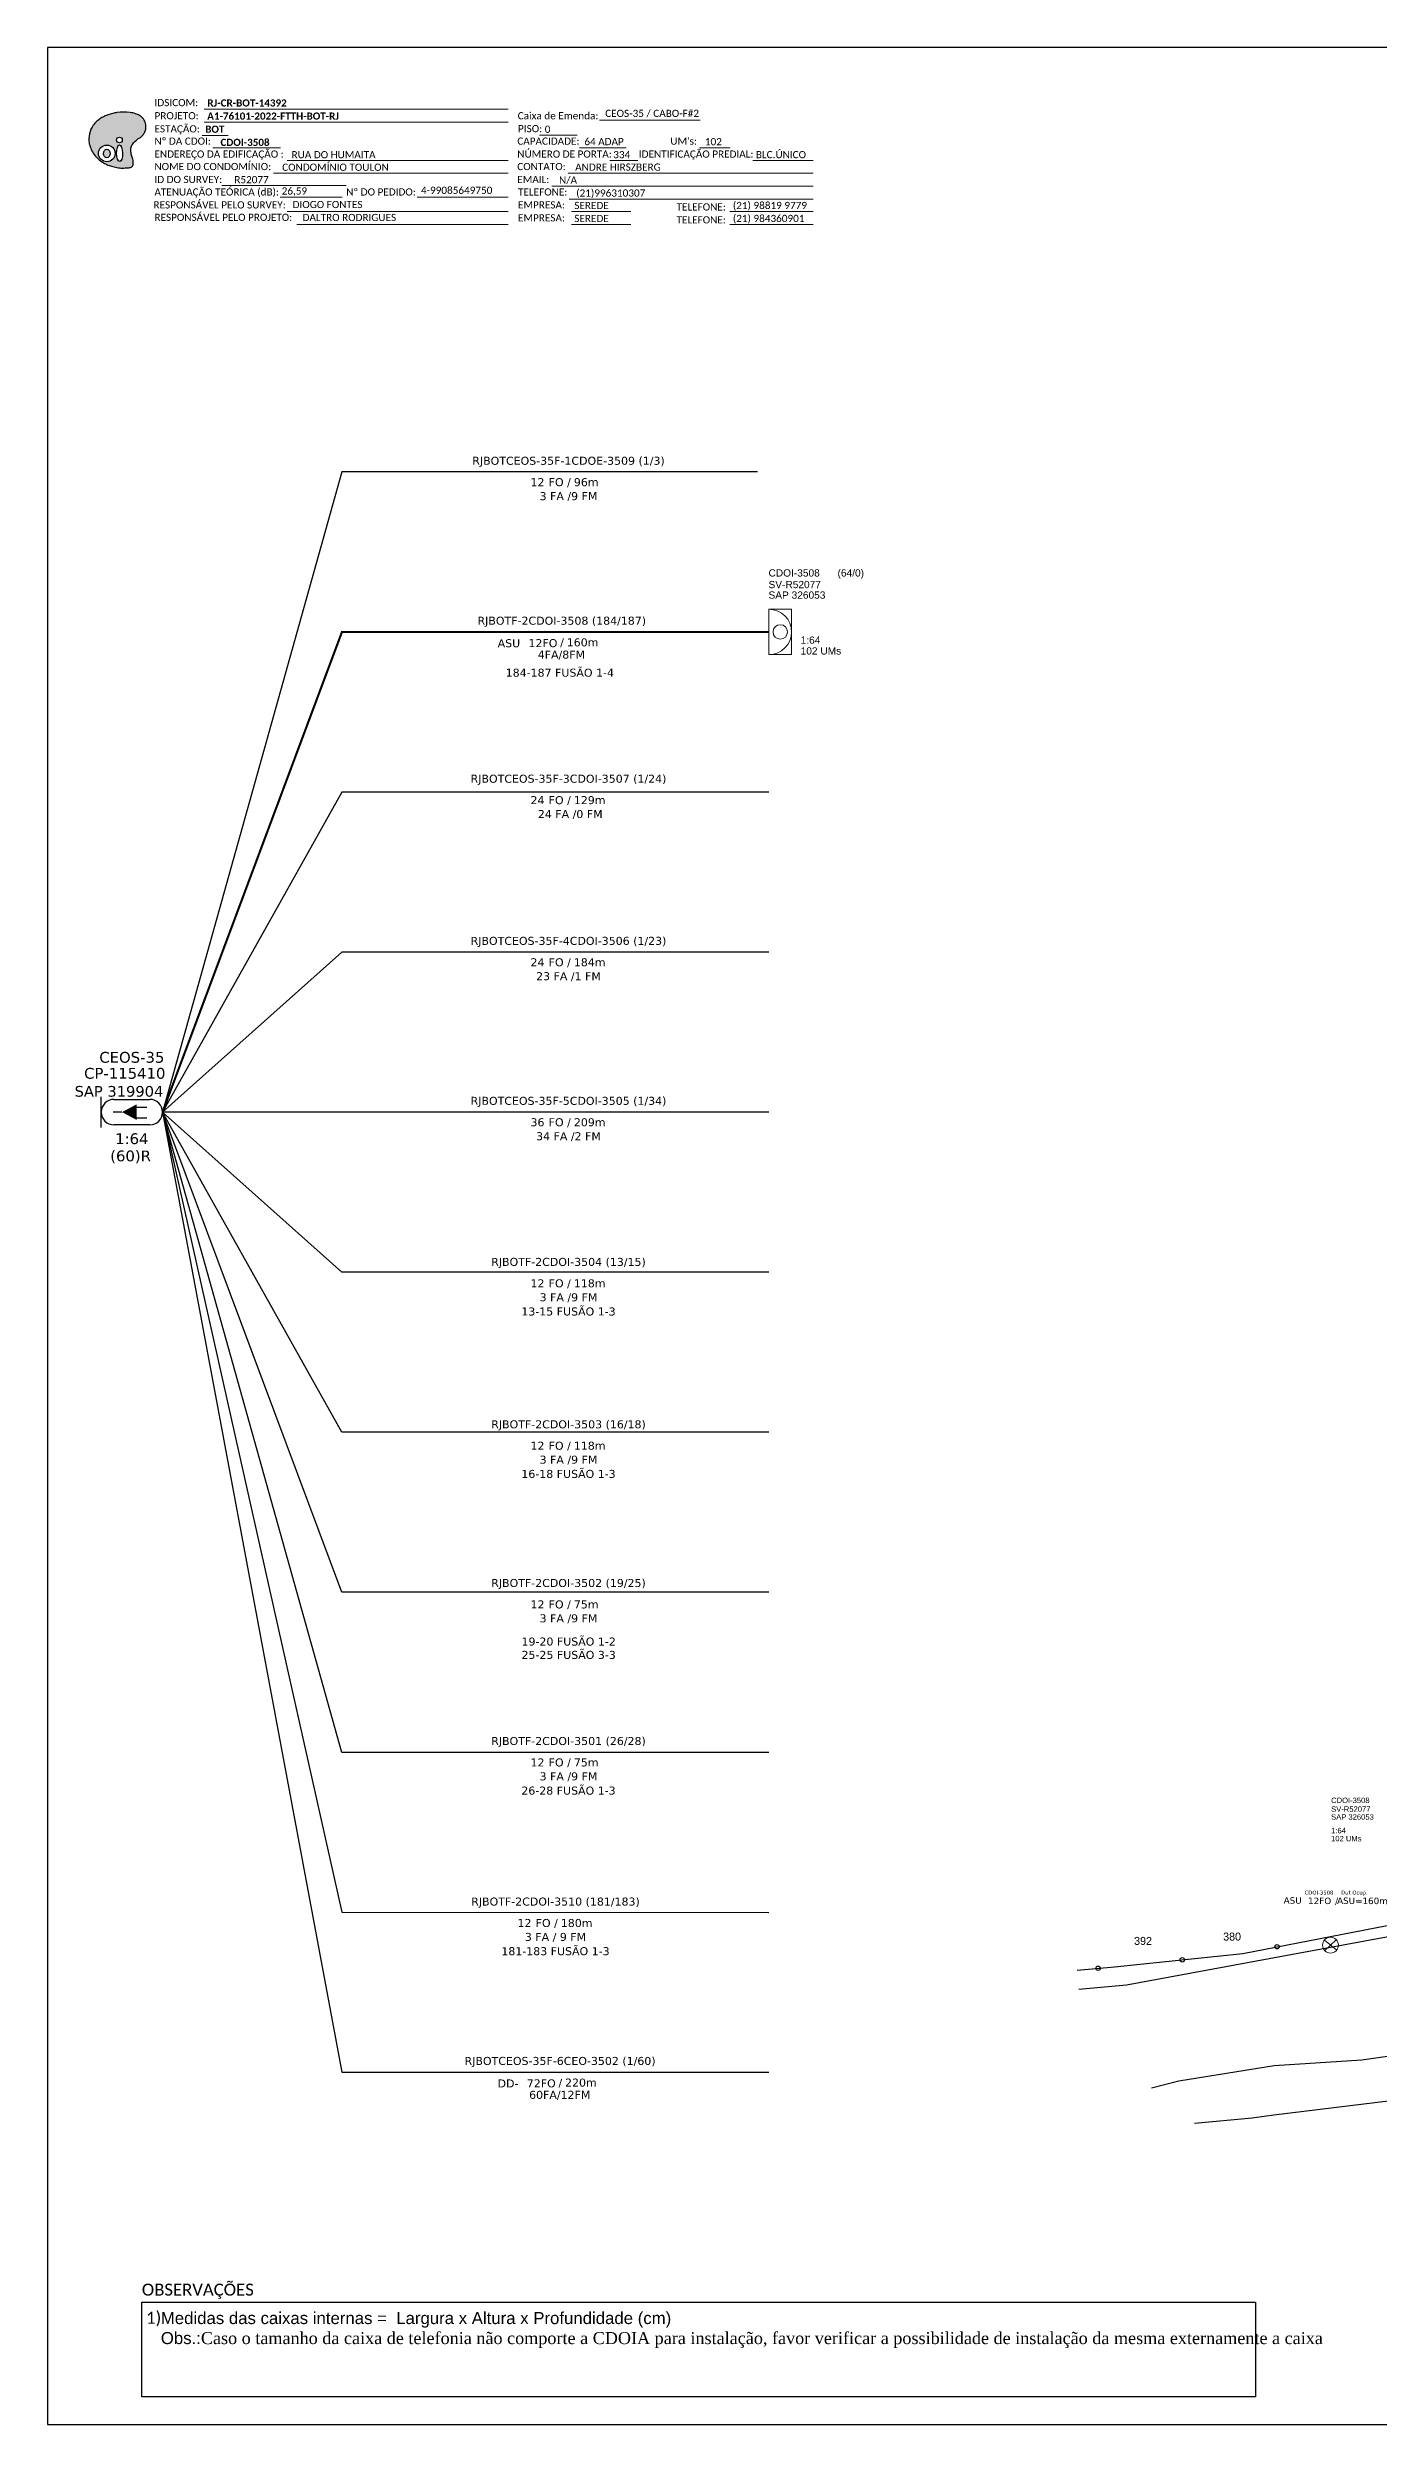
# Model space of a CAD drawing. Header units: metres. Extents: x -1286 to 457, y -500 to 94.
# Drawn here: x -1286 to -954, y -500 to 94 of the extents above; entities that cross this region are included whole.
import ezdxf
from ezdxf.enums import TextEntityAlignment as Align

# ---------------------------------------------------------------- set-up
doc = ezdxf.new("R2010")
doc.units = ezdxf.units.M
doc.linetypes.add('PHANTOM2', pattern=[1.25, 0.625, -0.125, 0.125, -0.125, 0.125, -0.125])
for name, color, linetype in [('10.0-Cartográfico', 4, 'Continuous'), ('20.4-CEOS', 1, 'Continuous'), ('20.5-CABO EM DUTO', 1, 'Continuous'), ('20.8-Legenda', 1, 'Continuous'), ('EXISTENTE', 7, 'Continuous'), ('INTERV', 5, 'Continuous'), ('MUB_DIVISA', 7, 'Continuous'), ('MUB_NUMERACAO', 7, 'Continuous')]:
    doc.layers.add(name, color=color, linetype=linetype)
doc.layers.add('10.4-Postes Sem Uso', color=7, linetype='Continuous', plot=False)
doc.layers.add('EXTRA', color=50, linetype='Continuous', plot=False)
for name, color, linetype, lineweight in [("20.0-LEGENDA DOS CDO'S", 1, 'Continuous', 0), ('20.1-CDO_INTERIOR', 1, 'Continuous', 0), ('40.1-ETIQUETAS', 1, 'Continuous', 20), ('Postes', 1, 'Continuous', 0)]:
    doc.layers.add(name, color=color, linetype=linetype, lineweight=lineweight)
doc.styles.add('ARIAL', font='arial.ttf')
doc.styles.add('siredit', font='verdana.ttf')
doc.styles.add('WMF-Calibri0', font='calibri.ttf')
doc.styles.add('WMF-Calibri1', font='calibrib.ttf')
doc.linetypes.add('FENCELINE1', pattern='A,0.25,-0.1,[133,ltypeshp.shx,S=0.1,R=0,X=-0.1,Y=0],-0.1,1', length=1.45)

# ---------------------------------------------------------------- blocks, each defined once
blk = doc.blocks.new('OI')
h = blk.add_hatch(color=40)
edge = h.paths.add_edge_path()
edge.add_spline(control_points=[(4.35, -0.67), (3.92, -0.99), (3.26, -1.5), (2.81, -2.59), (2.9, -3.5), (3.06, -4.27), (3.31, -4.85), (3.37, -5.39), (3.4, -5.88), (3.2, -6.4), (2.54, -6.61), (1.65, -6.63), (0.55, -6.67), (-0.56, -6.42), (-1.61, -6.14), (-2.77, -5.61), (-3.92, -4.77), (-4.89, -3.7), (-5.34, -2.65), (-5.6, -1.94), (-5.85, -0.96), (-5.71, 0.47), (-5.1, 2.02), (-4.14, 3.02), (-3.3, 3.61), (-2.37, 4.16), (-1.36, 4.44), (-0.56, 4.7), (0.79, 4.85), (2.24, 4.97), (3.79, 4.57), (4.67, 4.21), (5.44, 3.65), (5.76, 2.99), (6.03, 2.21), (6.01, 1.46), (5.72, 0.64), (5.31, 0.08), (4.88, -0.38), (4.51, -0.55), (4.35, -0.67)], knot_values=[0, 0, 0, 0, 1.60434, 2.417191, 3.427595, 4.282808, 4.776746, 5.304182, 5.888771, 6.258406, 6.858137, 7.79129, 8.986195, 10.124242, 11.187857, 12.242908, 13.953784, 15.414161, 16.515391, 17.349188, 17.675853, 19.552021, 21.515531, 22.568638, 23.63245, 24.621084, 25.782718, 26.745347, 27.142653, 29.870543, 31.004649, 31.921532, 32.709589, 33.801391, 34.042471, 35.192333, 35.971461, 36.628871, 37.254359, 37.836911, 37.836911, 37.836911, 37.836911], degree=3, periodic=0)
h.paths.add_polyline_path([(1.13, -0.87, -1), (-0.04, -0.87, -1)], flags=16)
edge = h.paths.add_edge_path(flags=16)
edge.add_ellipse((0.56, -3.59), major_axis=(-0.02, 1.71), ratio=0.361305, start_angle=0, end_angle=360)
h.paths.add_polyline_path([(-0.36, -3.62, -1), (-3.8, -3.62, -1)], flags=16)
edge = h.paths.add_edge_path(flags=0)
edge.add_ellipse((-2.08, -3.62), major_axis=(0, 0.885), ratio=0.758294, start_angle=0, end_angle=360)
at = {"color": 40}
for centre, radius in [((-2.08, -3.62), 1.72), ((0.54, -0.87), 0.587)]:
    blk.add_circle(centre, radius, dxfattribs=at)
blk.add_ellipse((-2.08, -3.62), major_axis=(0, 0.885), ratio=0.758294, start_param=-3.141592653589792, end_param=3.141592653589792, dxfattribs=at)
blk.add_ellipse((0.56, -3.59), major_axis=(-0.02, 1.71), ratio=0.361305, dxfattribs=at)
at = {"color": 40, "start_tangent": (-0.800898, -0.598801), "end_tangent": (-0.800898, -0.598801)}
blk.add_spline([(4.35, -0.67), (3.2, -1.78), (2.9, -2.54), (2.92, -3.55), (3.12, -4.38), (3.28, -4.85), (3.37, -5.37), (3.35, -5.95), (3.2, -6.29), (2.66, -6.55), (1.73, -6.63), (0.54, -6.62), (-0.58, -6.41), (-1.6, -6.11), (-2.56, -5.67), (-3.95, -4.67), (-4.89, -3.56), (-5.37, -2.56), (-5.64, -1.78), (-5.72, -1.46), (-5.63, 0.42), (-4.84, 2.22), (-4.13, 2.99), (-3.27, 3.62), (-2.4, 4.09), (-1.3, 4.47), (-0.37, 4.72), (0.02, 4.77), (2.75, 4.8), (3.85, 4.53), (4.69, 4.16), (5.31, 3.68), (5.85, 2.73), (5.93, 2.5), (5.94, 1.35), (5.67, 0.62), (5.29, 0.08), (4.84, -0.36), (4.35, -0.67)], degree=3, dxfattribs=at)
blk = doc.blocks.new('CEOS_UN_SC')
at = {"layer": '20.4-CEOS', "color": 0}
for p, q in [((-9.11, 2.39), (-2.39, 2.39)), ((-2.39, -2.39), (-9.11, -2.39))]:
    blk.add_line(p, q, dxfattribs=at)
for points in [[(-11.5, -2.89), (-11.5, 2.89)], [(-7.6, 0), (-9.22, 0)], [(-4.96, 0.95), (-2.92, 0.95)], [(-4.96, -1.04), (-2.92, -1.04)]]:
    blk.add_lwpolyline(points, dxfattribs=at)
blk.add_lwpolyline([(-7.6, 0, 0, 2.95, 0), (-4.83, 0, 2.95, 2.95, 0)], format="xyseb", dxfattribs=at)
for centre, start, end in [((-9.11, 0), 90, 270), ((-2.39, 0), 270, 90)]:
    blk.add_arc(centre, 2.39, start, end, dxfattribs=at)
at = {"layer": '20.4-CEOS', "color": 7, "style": 'siredit'}
for tag, height, p in [('NOME?', 2.03, (-5.75, 10.27)), ('TIPO?', 2, (-8.17, 3.89)), ('LOCAL?', 2.03, (-5.75, 7.27))]:
    blk.add_attdef(tag, text='', height=height, dxfattribs=at).set_placement(p, align=Align.MIDDLE_CENTER)
for tag, p in [('RACIO_SPLITAGEM', (-5.75, -3.97)), ('FIBRAS_RESERVA', (-5.75, -7.51))]:
    blk.add_attdef(tag, text='', height=2.03, dxfattribs=at).set_placement(p, align=Align.TOP_CENTER)
blk = doc.blocks.new('CDO_INTERIOR_TROCA')
at = {"layer": '20.1-CDO_INTERIOR', "color": 0, "lineweight": 18}
blk.add_lwpolyline([(4.25, -4.25), (4.25, 4.25), (0, 4.25), (0, -4.25)], close=True, dxfattribs=at)
blk.add_circle((2.13, 0), 1.36, dxfattribs=at)
blk.add_arc((0, 0), 4.25, 270, 90, dxfattribs=at)
at = {"layer": "20.0-LEGENDA DOS CDO'S", "color": 0, "style": 'ARIAL'}
for tag, p in [('CDO_N', (-0.08, 10.38)), ('SURVEY', (-0.08, 8.2)), ('SPLITER_1', (24.48, 10.38)), ('SPLITER_2', (24.5, 8.68)), ('SAP_ANTIGO', (-0.08, 6.23)), ('/_SAP_NOVO', (12.37, 6.23)), ('SPLITER_3', (24.5, 7.04)), ('SPLITER_4', (24.5, 5.4)), ('SPLITER_5', (24.5, 3.75)), ('1:XX', (5.94, -2.22)), ('UMS', (5.94, -4.24))]:
    blk.add_attdef(tag, p, '', height=1.36, dxfattribs=at)
blk.add_attdef('FIBRAS_UTILIZADAS', text='', height=1.36, dxfattribs=at).set_placement((15.34, 10.38), align=Align.CENTER)
blk = doc.blocks.new('ETIQUETA_RS5F')
at = {"layer": '40.1-ETIQUETAS', "color": 0, "style": 'siredit'}
blk.add_text('/', height=1.5, dxfattribs=at).set_placement((1.58, -1.95), align=Align.MIDDLE_RIGHT)
for tag, p in [('ETIQUETA_R_PRIMARIA', (1.21, 4.1)), ('ETIQUETA_R_SECUNDARIA', (1.21, 2.1)), ('F_ATIVAS/F_MORTAS', (1.14, -4.24))]:
    blk.add_attdef(tag, text='', height=1.5, dxfattribs=at).set_placement(p, align=Align.MIDDLE_CENTER)
for tag, p in [('TIPO_CABO', (-6.58, -2.12)), ('CAP_CABO', (0.4, -2.09))]:
    blk.add_attdef(tag, text='', height=1.5, dxfattribs=at).set_placement(p, align=Align.MIDDLE_RIGHT)
blk.add_attdef('METROS', text='', height=1.5, dxfattribs=at).set_placement((2.14, -1.95), align=Align.MIDDLE_LEFT)
for tag, p in [('FUSÃO_1', (0.85, -8.39)), ('FUSÃO_2', (0.85, -10.6)), ('FUSÃO_3', (0.85, -12.93)), ('FUSÃO_4', (0.85, -15.14)), ('FUSÃO_5', (0.85, -17.16))]:
    blk.add_attdef(tag, text='', height=1.5, dxfattribs=at).set_placement(p, align=Align.CENTER)
blk = doc.blocks.new('DV')
at = {"linetype": 'Continuous'}
blk.add_circle((0, 0), 0.00000275, dxfattribs=at)
blk = doc.blocks.new('PTPT')
at = {"layer": 'Postes', "color": 1, "linetype": 'PHANTOM2'}
for points in [[(-0.0000079, 0.0000104), (0.0000075, -0.000002)], [(0.000007, 0.0000109), (-0.0000074, -0.0000025)]]:
    blk.add_lwpolyline(points, dxfattribs=at)
at = {"layer": 'Postes', "color": 1}
blk.add_circle((-0.0000002, 0.0000042), 0.00000987, dxfattribs=at)

msp = doc.modelspace()

# ---------------------------------------------------------------- linework, layer by layer
at = {"color": 0}
for p, q in [((-1262.5, -469.23), (-984.25, -469.23)), ((-1262.5, -492.93), (-1262.5, -469.23)), ((-984.25, -469.23), (-984.25, -492.93)), ((-984.25, -492.93), (-1262.5, -492.93))]:
    msp.add_line(p, q, dxfattribs=at)
msp.add_lwpolyline([(-1286.07, -499.81), (-445.07, -499.81), (-445.07, 94.19), (-1286.07, 94.19)], close=True)
at = {"color": 7, "lineweight": 0}
for points in [[(-1246.94, 78.79), (-1170.96, 78.79)], [(-1247.47, 72.24), (-1240.92, 72.24)], [(-1246.97, 75.52), (-1171.01, 75.52)], [(-1163.19, 72.28), (-1153.71, 72.28)], [(-1148.15, 76.01), (-1123.01, 76.01)], [(-1244.81, 69.17), (-1227.84, 69.17)], [(-1226.24, 65.93), (-1170.98, 65.93)], [(-1153.14, 69.17), (-1141.52, 69.17)], [(-1145.56, 65.93), (-1138.61, 65.93)], [(-1123.2, 69.17), (-1115.53, 69.17)], [(-1109.86, 65.93), (-1094.82, 65.93)], [(-1242.49, 59.75), (-1211.44, 59.75)], [(-1229.65, 62.82), (-1170.98, 62.82)], [(-1160.06, 59.58), (-1094.8, 59.58)], [(-1156.02, 62.82), (-1094.8, 62.82)], [(-1227.96, 56.79), (-1212.45, 56.79)], [(-1193.73, 56.79), (-1170.96, 56.79)], [(-1155.78, 56.34), (-1094.8, 56.34)], [(-1226.24, 53.23), (-1170.98, 53.23)], [(-1223.75, 49.99), (-1170.98, 49.99)], [(-1155.17, 53.23), (-1140.37, 53.23)], [(-1155.17, 49.99), (-1140.37, 49.99)], [(-1115.57, 53.23), (-1094.8, 53.23)], [(-1115.57, 49.99), (-1094.8, 49.99)]]:
    msp.add_lwpolyline(points, dxfattribs=at)
at = {"layer": '10.0-Cartográfico', "color": 4}
for points in [[(-747.58, -310.63), (-800.53, -336.75), (-850.75, -355.75), (-899.71, -368.41), (-1016.52, -390.05), (-1028.4, -391.1)], [(-1028.82, -386.24), (-1019.48, -385.48), (-987.41, -382.08), (-912.73, -367.62)], [(-1010.3, -415.71), (-1003.45, -413.92), (-979.59, -410.11), (-957.68, -408.67), (-923.48, -403.77)], [(-939.51, -417.61), (-979.72, -422.47), (-985.13, -423.27), (-999.48, -424.63)]]:
    msp.add_lwpolyline(points, dxfattribs=at)
at = {"layer": '20.5-CABO EM DUTO', "color": 0, "linetype": 'ByBlock'}
for p, q in [((-1257.34, -171.84), (-1212.51, -411.74)), ((-1212.51, -411.74), (-1105.84, -411.79))]:
    msp.add_line(p, q, dxfattribs=at)
at = {"layer": '20.5-CABO EM DUTO', "linetype": 'FENCELINE1', "ltscale": 5, "const_width": 0.533}
msp.add_lwpolyline([(-1105.84, -51.85), (-1212.51, -51.85), (-1257.34, -171.85)], dxfattribs=at)
at = {"layer": 'EXISTENTE', "linetype": 'Continuous'}
for points in [[(-1108.67, -11.85), (-1212.51, -11.85), (-1257.34, -171.85)], [(-1105.84, -91.85), (-1212.51, -91.85), (-1257.34, -171.84)], [(-1105.84, -131.85), (-1212.51, -131.85), (-1257.34, -171.84)], [(-1105.84, -171.85), (-1257.34, -171.84)], [(-1105.84, -211.85), (-1212.51, -211.85), (-1257.34, -171.84)], [(-1105.84, -251.85), (-1212.51, -251.85), (-1257.34, -171.84)], [(-1105.84, -291.85), (-1212.51, -291.85), (-1257.34, -171.84)], [(-1105.84, -331.85), (-1212.51, -331.85), (-1257.34, -171.84)], [(-1257.34, -171.84), (-1212.51, -371.79), (-1105.84, -371.85)]]:
    msp.add_lwpolyline(points, dxfattribs=at)

# ---------------------------------------------------------------- block references
at = {"color": 7, "xscale": 1.213923925163967, "yscale": 1.213923925163967, "zscale": 1.213923925163967, "rotation": 0.1532896023949059}
msp.add_blockref('OI', (-1268.76, 72.14), dxfattribs=at)
at = {"layer": '10.4-Postes Sem Uso', "color": 1, "xscale": 200000, "yscale": 200000, "zscale": 200000}
msp.add_blockref('PTPT', (-965.49, -380.86), dxfattribs=at)
at = {"layer": '20.1-CDO_INTERIOR'}
ref = msp.add_blockref('CDO_INTERIOR_TROCA', (-1105.84, -51.85), dxfattribs=dict(at, xscale=1.333333333333333, yscale=1.333333333333333, zscale=1.333333333333333))
ref.add_attrib('CDO_N', 'CDOI-3508', (-1105.95, -38.01), dxfattribs={"layer": "20.0-LEGENDA DOS CDO'S", "color": 0, "height": 1.814, "style": 'ARIAL'})
ref.add_attrib('FIBRAS_UTILIZADAS', '(64/0)', dxfattribs={"layer": "20.0-LEGENDA DOS CDO'S", "color": 0, "height": 1.814, "style": 'ARIAL'}).set_placement((-1085.39, -38.01), align=Align.CENTER)
ref.add_attrib('SURVEY', 'SV-R52077', (-1105.95, -40.91), dxfattribs={"layer": "20.0-LEGENDA DOS CDO'S", "color": 0, "height": 1.814, "style": 'ARIAL'})
ref.add_attrib('SAP_ANTIGO', 'SAP 326053', (-1105.95, -43.54), dxfattribs={"layer": "20.0-LEGENDA DOS CDO'S", "color": 0, "height": 1.814, "style": 'ARIAL'})
ref.add_attrib('1:XX', '1:64', (-1097.92, -54.8), dxfattribs={"layer": "20.0-LEGENDA DOS CDO'S", "color": 0, "height": 1.814, "style": 'ARIAL'})
ref.add_attrib('UMS', '102 UMs', (-1097.92, -57.5), dxfattribs={"layer": "20.0-LEGENDA DOS CDO'S", "color": 0, "height": 1.814, "style": 'ARIAL'})
at = {"layer": '40.1-ETIQUETAS', "color": 0}
ref = msp.add_blockref('ETIQUETA_RS5F', (-1159.59, -411.77), dxfattribs=dict(at, xscale=1.333333333333333, yscale=1.333333333333333, zscale=1.333333333333333))
ref.add_attrib('ETIQUETA_R_SECUNDARIA', 'RJBOTCEOS-35F-6CEO-3502 (1/60)', dxfattribs={"color": 0, "height": 2, "style": 'siredit'}).set_placement((-1158.02, -408.96), align=Align.MIDDLE_CENTER)
ref.add_attrib('TIPO_CABO', 'DD-', dxfattribs={"color": 0, "height": 2, "style": 'siredit'}).set_placement((-1168.42, -414.59), align=Align.MIDDLE_RIGHT)
ref.add_attrib('CAP_CABO', '72FO', dxfattribs={"color": 0, "height": 2, "style": 'siredit'}).set_placement((-1159.11, -414.56), align=Align.MIDDLE_RIGHT)
ref.add_attrib('METROS', '220m', dxfattribs={"color": 0, "height": 2, "style": 'siredit'}).set_placement((-1156.78, -414.37), align=Align.MIDDLE_LEFT)
ref.add_attrib('F_ATIVAS/F_MORTAS', '60FA/12FM', dxfattribs={"color": 0, "height": 2, "style": 'siredit'}).set_placement((-1158.11, -417.43), align=Align.MIDDLE_CENTER)
at = {"layer": 'INTERV'}
ref = msp.add_blockref('CEOS_UN_SC', (-1257.34, -171.85), dxfattribs=dict(at, xscale=1.333333333333333, yscale=1.333333333333333, zscale=1.333333333333333))
ref.add_attrib('NOME?', 'CEOS-35', dxfattribs={"layer": '20.4-CEOS', "color": 0, "height": 2.703, "style": 'siredit'}).set_placement((-1265.01, -158.15), align=Align.MIDDLE_CENTER)
ref.add_attrib('LOCAL?', 'CP-115410   ', dxfattribs={"layer": '20.4-CEOS', "color": 0, "height": 2.7034, "style": 'siredit'}).set_placement((-1265.01, -162.15), align=Align.MIDDLE_CENTER)
ref.add_attrib('TIPO?', 'SAP 319904', dxfattribs={"layer": '20.4-CEOS', "color": 0, "height": 2.667, "style": 'siredit'}).set_placement((-1268.23, -166.65), align=Align.MIDDLE_CENTER)
ref.add_attrib('RACIO_SPLITAGEM', '1:64', dxfattribs={"layer": '20.4-CEOS', "color": 0, "height": 2.703, "style": 'siredit'}).set_placement((-1265.01, -177.14), align=Align.TOP_CENTER)
ref.add_attrib('FIBRAS_RESERVA', '(60)R', dxfattribs={"layer": '20.4-CEOS', "color": 0, "height": 2.703, "style": 'siredit'}).set_placement((-1265.32, -181.44), align=Align.TOP_CENTER)
at = {"layer": 'MUB_DIVISA', "color": 255, "xscale": 200000, "yscale": 200000, "zscale": 200000}
for p in [(-978.9, -380.43), (-1023.6, -385.81), (-1002.58, -383.69)]:
    msp.add_blockref('DV', p, dxfattribs=at)

# ---------------------------------------------------------------- texts
at = {"color": 7, "lineweight": 0, "style": 'WMF-Calibri0'}
for s, height, p in [('PROJETO:', 1.793, (-1259.34, 76.26)), ('IDSICOM:', 1.793, (-1259.34, 79.54)), ('Caixa de Emenda:', 1.7927, (-1168.6, 76.26)), ('ESTAÇÃO:', 1.793, (-1259.36, 72.98)), ('Nº DA CDOI:', 1.7927, (-1259.36, 69.91)), ('CAPACIDADE:', 1.7927, (-1168.71, 69.91)), ('PISO:', 1.793, (-1168.53, 73.03)), ("UM's:", 1.793, (-1130.47, 69.91)), ('ENDEREÇO DA EDIFICAÇÃO :', 1.7927, (-1259.36, 66.68)), ('NOME DO CONDOMÍNIO:', 1.7927, (-1259.36, 63.56)), ('CONTATO:', 1.793, (-1168.71, 63.56)), ('NÚMERO DE PORTA:', 1.7927, (-1168.71, 66.68)), ('IDENTIFICAÇÃO PREDIAL:', 1.7927, (-1138.34, 66.68)), ('ATENUAÇÃO TEÓRICA (dB):', 1.7927, (-1259.36, 57.21)), ('ID DO SURVEY:', 1.7927, (-1259.36, 60.33)), ('EMAIL:', 1.793, (-1168.71, 60.33)), ('RESPONSÁVEL PELO SURVEY:', 1.7927, (-1259.6, 53.98)), ('Nº DO PEDIDO:', 1.7927, (-1211.44, 57.21)), ('TELEFONE:', 1.793, (-1168.53, 57.21)), ('EMPRESA:', 1.793, (-1168.53, 53.98)), ('TELEFONE:', 1.793, (-1128.93, 53.47)), ('RESPONSÁVEL PELO PROJETO:', 1.7927, (-1259.36, 50.87)), ('EMPRESA:', 1.793, (-1168.53, 50.74)), ('TELEFONE:', 1.793, (-1128.93, 50.24))]:
    msp.add_text(s, height=height, dxfattribs=at).set_placement(p)
at = {"color": 7}
for s, height, style, p in [('A1-76101-2022-FTTH-BOT-RJ', 1.7927, 'WMF-Calibri1', (-1246.18, 76.17)), ('RJ-CR-BOT-14392', 1.7927, 'WMF-Calibri1', (-1246.14, 79.45)), ('CEOS-35 / CABO-F#2', 1.7927, 'WMF-Calibri0', (-1146.75, 76.85)), ('BOT', 1.793, 'WMF-Calibri1', (-1246.68, 72.89)), ('0', 1.79, 'WMF-Calibri0', (-1161.84, 72.88)), ('64 ADAP', 1.793, 'WMF-Calibri0', (-1151.96, 69.79)), ('102', 1.793, 'WMF-Calibri0', (-1121.85, 69.77)), ('CONDOMÍNIO TOULON', 1.7927, 'WMF-Calibri0', (-1227.45, 63.39)), (' RUA DO HUMAITA ', 1.7927, 'WMF-Calibri0', (-1225.73, 66.52)), ('334', 1.793, 'WMF-Calibri0', (-1144.74, 66.53)), ('BLC.ÚNICO', 1.793, 'WMF-Calibri0', (-1109.1, 66.53)), ('R52077', 1.793, 'WMF-Calibri0', (-1239.4, 60.28)), ('4-99085649750', 1.7927, 'WMF-Calibri0', (-1192.78, 57.62)), ('N/A', 1.793, 'WMF-Calibri0', (-1158.28, 60.18)), ('ANDRE HIRSZBERG', 1.7927, 'WMF-Calibri0', (-1154.25, 63.42)), ('26,59', 1.793, 'WMF-Calibri0', (-1227.58, 57.45)), ('DIOGO FONTES', 1.7927, 'WMF-Calibri0', (-1224.84, 54.07)), ('SEREDE', 1.793, 'WMF-Calibri0', (-1154.47, 53.83)), ('(21)996310307', 1.7927, 'WMF-Calibri0', (-1154, 56.94)), ('(21) 98819 9779', 1.7927, 'WMF-Calibri0', (-1114.86, 53.83)), ('DALTRO RODRIGUES', 1.7927, 'WMF-Calibri0', (-1222.35, 50.83)), ('SEREDE', 1.793, 'WMF-Calibri0', (-1154.47, 50.59)), ('(21) 984360901', 1.7927, 'WMF-Calibri0', (-1114.86, 50.59))]:
    msp.add_text(s, height=height, dxfattribs=dict(at, style=style)).set_placement(p)
at = {"color": 7, "style": 'WMF-Calibri1'}
msp.add_text('CDOI-3508', height=1.793, dxfattribs=at).set_placement((-1236.73, 69.6), align=Align.CENTER)
at = {"style": 'WMF-Calibri0'}
msp.add_text('OBSERVAÇÕES', height=3, dxfattribs=at).set_placement((-1262.52, -467.61))
at = {"char_height": 3, "width": 277.1819, "attachment_point": 1}
for s, insert, style in [('1)', (-1261.44, -471.63), 'WMF-Calibri0'), ('Medidas das caixas internas =  Largura x Altura x Profundidade (cm)\\PObs.:{\\fTimes New Roman|b0|i0|c0|p16;Caso o tamanho da caixa de telefonia não comporte a CDOIA para instalação, favor verificar a possibilidade de instalação da mesma externamente a caixa}', (-1257.77, -471.72), 'ARIAL')]:
    msp.add_mtext(s, dxfattribs=dict(at, insert=insert, style=style))
at = {"layer": "20.0-LEGENDA DOS CDO'S", "linetype": 'Continuous', "style": 'ARIAL'}
for s, p in [('CDOI-3508', (-965.39, -344.52)), ('SV-R52077', (-965.38, -346.7)), ('SAP 326053', (-965.39, -348.67)), ('1:64', (-965.4, -352.06)), ('102 UMs', (-965.4, -354.08))]:
    msp.add_text(s, height=1.36, rotation=359.97241, dxfattribs=at).set_placement(p)
at = {"layer": '20.8-Legenda', "color": 0, "style": 'siredit'}
for s, p in [('ASU', (-975, -368.85)), ('12FO', (-968.25, -368.95)), ('/', (-964.01, -368.95)), ('ASU=160m', (-957.56, -368.95))]:
    msp.add_text(s, height=1.6, rotation=359.69001, dxfattribs=at).set_placement(p, align=Align.MIDDLE_CENTER)
at = {"layer": '40.1-ETIQUETAS', "color": 1, "style": 'siredit'}
for s, p in [('RJBOTF-2CDOI-3508 (184/187)', (-1157.6, -49.04)), ('4FA/8FM', (-1157.69, -57.51))]:
    msp.add_text(s, height=2, dxfattribs=at).set_placement(p, align=Align.MIDDLE_CENTER)
for s, p in [('/', (-1157.07, -54.45)), ('ASU', (-1167.99, -54.67)), ('12FO', (-1158.69, -54.64))]:
    msp.add_text(s, height=2, dxfattribs=at).set_placement(p, align=Align.MIDDLE_RIGHT)
msp.add_text('160m', height=2, dxfattribs=at).set_placement((-1156.36, -54.45), align=Align.MIDDLE_LEFT)
msp.add_text('184-187 FUSÃO 1-4', height=2, dxfattribs=at).set_placement((-1158.08, -63.03), align=Align.CENTER)
at = {"layer": 'EXISTENTE', "style": 'siredit'}
for s, p in [('12', (-1161.92, -14.42)), ('FO /', (-1155.34, -14.42)), ('24', (-1161.92, -93.88)), ('FO /', (-1155.34, -93.88)), ('24', (-1161.92, -134.4)), ('FO /', (-1155.34, -134.4)), ('36', (-1161.92, -174.38)), ('FO /', (-1155.34, -174.38)), ('12', (-1161.92, -214.63)), ('FO /', (-1155.34, -214.63)), ('12', (-1161.92, -255.21)), ('FO /', (-1155.34, -255.21)), ('12', (-1161.92, -294.87)), ('FO /', (-1155.34, -294.87)), ('12', (-1161.92, -334.36)), ('FO /', (-1155.34, -334.36)), ('12', (-1165.17, -374.49)), ('FO /', (-1158.59, -374.49))]:
    msp.add_text(s, height=2, dxfattribs=at).set_placement(p, align=Align.MIDDLE_RIGHT)
for s, p in [('3 FA /9 FM', (-1155.92, -17.91)), (' 24 FA /0 FM', (-1155.92, -97.36)), ('23 FA /1 FM', (-1155.92, -137.88)), ('34 FA /2 FM', (-1155.92, -177.87)), ('3 FA /9 FM', (-1155.92, -218.12)), ('3 FA /9 FM', (-1155.92, -258.7)), ('3 FA /9 FM', (-1155.92, -298.35)), ('3 FA /9 FM', (-1155.92, -337.84)), ('3 FA / 9 FM', (-1159.17, -377.97))]:
    msp.add_text(s, height=2, dxfattribs=at).set_placement(p, align=Align.MIDDLE_CENTER)
for s, p in [('96m', (-1154.58, -14.42)), ('129m', (-1154.58, -93.88)), ('184m', (-1154.58, -134.4)), ('209m', (-1154.58, -174.38)), ('118m', (-1154.58, -214.63)), ('118m', (-1154.58, -255.21)), ('75m', (-1154.58, -294.87)), ('75m', (-1154.58, -334.36)), ('180m', (-1157.84, -374.49))]:
    msp.add_text(s, height=2, dxfattribs=at).set_placement(p, align=Align.MIDDLE_LEFT)
at = {"layer": 'EXISTENTE', "char_height": 2, "attachment_point": 5, "style": 'siredit'}
for s, insert in [('RJBOTCEOS-35F-1CDOE-3509 (1/3)', (-1155.92, -9.34)), ('RJBOTCEOS-35F-3CDOI-3507 (1/24)', (-1155.92, -88.8)), ('RJBOTCEOS-35F-4CDOI-3506 (1/23)', (-1155.92, -129.32)), ('RJBOTCEOS-35F-5CDOI-3505 (1/34)', (-1155.92, -169.3)), ('RJBOTF-2CDOI-3504 (13/15)', (-1155.92, -209.55)), ('13-15 FUSÃO 1-3', (-1155.92, -221.69)), ('RJBOTF-2CDOI-3503 (16/18)', (-1155.92, -250.14)), ('16-18 FUSÃO 1-3', (-1155.92, -262.28)), ('RJBOTF-2CDOI-3502 (19/25)', (-1155.92, -289.79)), ('19-20 FUSÃO 1-2\\P25-25 FUSÃO 3-3', (-1155.88, -305.84)), ('RJBOTF-2CDOI-3501 (26/28)', (-1155.92, -329.28)), ('26-28 FUSÃO 1-3', (-1155.92, -341.42)), ('RJBOTF-2CDOI-3510 (181/183)', (-1159.17, -369.41)), ('181-183 FUSÃO 1-3', (-1159.17, -381.55))]:
    msp.add_mtext(s, dxfattribs=dict(at, insert=insert))
at = {"layer": 'EXTRA', "color": 0, "style": 'siredit'}
for s, p in [('CDOI-3508', (-968.42, -366.89)), ('Dut.Ocup.', (-959.56, -366.89))]:
    msp.add_text(s, height=0.96, rotation=359.69001, dxfattribs=at).set_placement(p, align=Align.MIDDLE_CENTER)
at = {"layer": 'MUB_NUMERACAO', "color": 255}
for s, p in [('392', (-1014.61, -379.96)), ('380', (-992.36, -378.88))]:
    msp.add_text(s, height=2, dxfattribs=at).set_placement(p)

doc.saveas('drawing.dxf')
